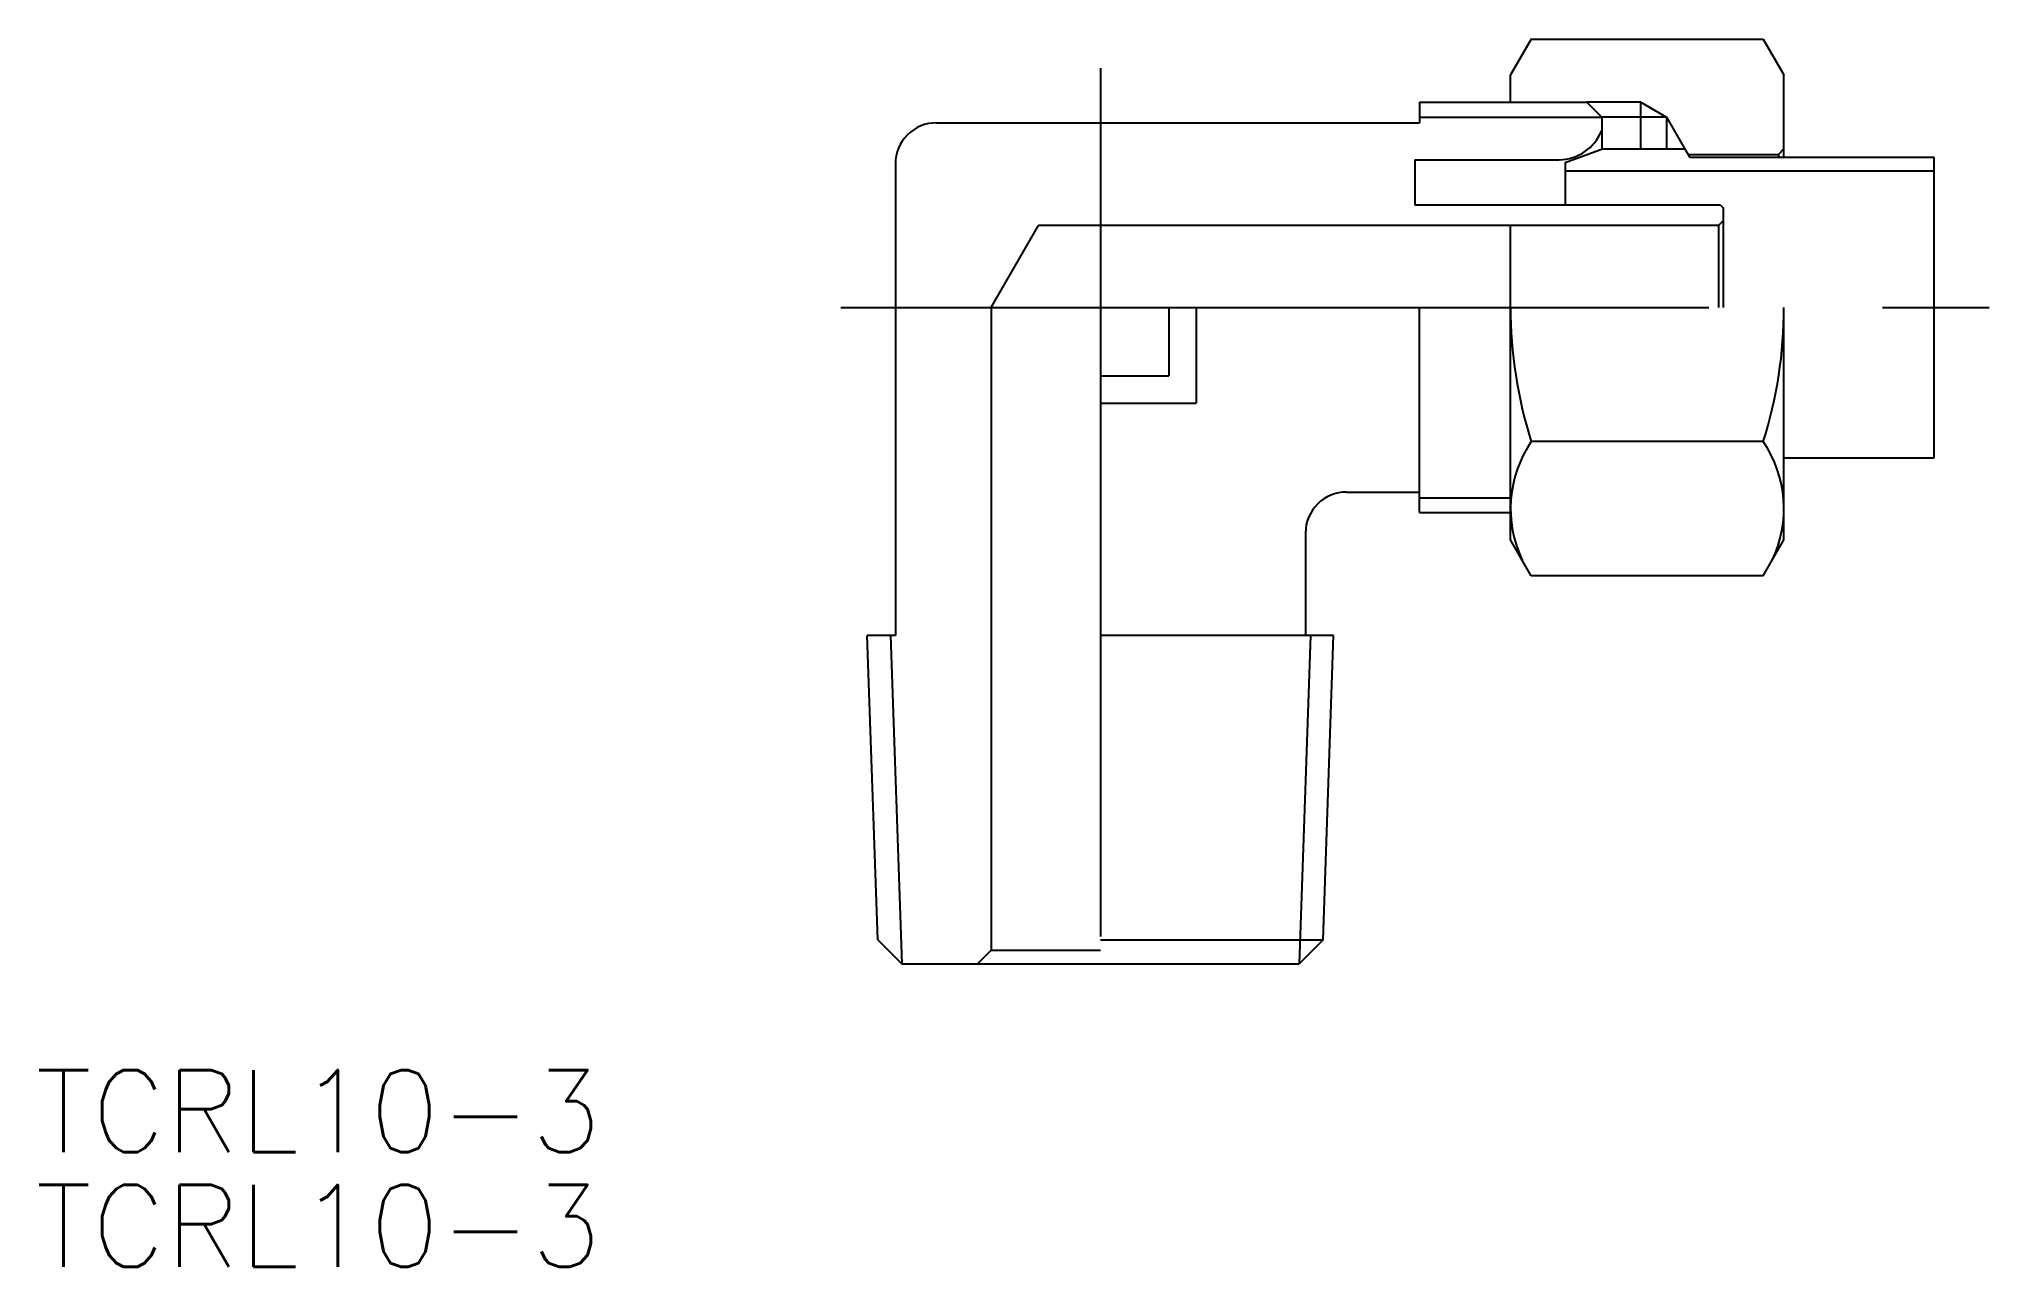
# Model space of a CAD drawing. Extents: x -38.8 to 32.5, y -35.1 to 9.8.
import ezdxf

# ---------------------------------------------------------------- set-up
doc = ezdxf.new("R2010")
doc.units = 0
doc.linetypes.add('CENTER', pattern=[50.8, 31.75, -6.35, 6.35, -6.35])
doc.layers.get('0').update_dxf_attribs({"linetype": 'CONTINUOUS'})
doc.layers.add('CENTER', color=1, linetype='CENTER')
doc.styles.get("Standard").update_dxf_attribs({"font": 'txt.shx', "height": 3, "bigfont": 'bigfont.shx'})

msp = doc.modelspace()

# ---------------------------------------------------------------- linework, layer by layer
at = {"color": 7, "linetype": 'CONTINUOUS'}
for p, q in [((15.759, 9.815), (15, 8.5)), ((15.759, 9.815), (24.241, 9.815)), ((24.241, 9.815), (25, 8.5)), ((15, 7.5), (15, 8.5)), ((25, 5.5), (25, 8.5)), ((11.667, 7.5), (17.792, 7.5)), ((11.667, 7.5), (11.667, 6.75)), ((17.792, 7.5), (18.333, 6.958)), ((19.77, 5.8), (19.77, 7.5)), ((-6, 6.75), (11.667, 6.75)), ((18.333, 6.958), (18.333, 5.789)), ((20.708, 6.958), (18.333, 6.958)), ((20.708, 6.958), (21.55, 5.5)), ((20.708, 6.958), (20.708, 5.8)), ((17, 5.304), (18.364, 5.8)), ((18.364, 5.8), (21.376, 5.8)), ((25, 5.794), (24.8, 5.594)), ((-7.5, 5.251), (-7.5, -12)), ((11.5, 5.402), (16.778, 5.402)), ((11.5, 5.402), (11.5, 3.75)), ((17, 5.304), (17, 3.75)), ((17, 5), (30.5, 5)), ((21.496, 5.594), (24.8, 5.594)), ((21.55, 5.5), (30.5, 5.5)), ((24.8, 5.594), (24.8, 5.5)), ((30.5, -5.5), (30.5, 5.5)), ((11.5, 3.75), (22.667, 3.75)), ((22.667, 3.75), (22.778, 3.639)), ((22.778, 3.639), (22.778, 0)), ((-4, 0), (-2.268, 3)), ((22.611, 3), (-2.268, 3)), ((15, -8.5), (15, 3)), ((22.611, 3), (22.778, 3.167)), ((22.611, 3), (22.611, 0)), ((2.5, 0), (2.5, -2.5)), ((3.5, 0), (3.5, -3.5)), ((11.667, -7.5), (11.667, 0)), ((25, -8.5), (25, 0)), ((-4, 0), (-4, -23.5)), ((0, -2.5), (2.5, -2.5)), ((0, -3.5), (3.5, -3.5)), ((24.241, -4.907), (15.759, -4.907)), ((25, -5.5), (30.5, -5.5)), ((9, -6.75), (11.667, -6.75)), ((11.667, -7.5), (15, -7.5)), ((7.5, -8.249), (7.5, -12)), ((15.759, -9.815), (15, -8.5)), ((24.241, -9.815), (25, -8.5)), ((24.241, -9.815), (15.759, -9.815)), ((-8.14, -23.125), (-8.528, -12)), ((-7.5, -12), (-8.528, -12)), ((8.528, -12), (0, -12)), ((8.14, -23.125), (8.528, -12)), ((-8.14, -23.125), (-7.265, -24)), ((-4, -23.5), (-4.5, -24)), ((-4, -23.5), (0, -23.5)), ((0, -23.125), (8.139, -23.125)), ((8.14, -23.125), (7.265, -24)), ((-7.265, -24), (7.265, -24))]:
    msp.add_line(p, q, dxfattribs=at)
at = {"color": 3, "linetype": 'CONTINUOUS'}
for p, q in [((19.77, 7.5), (17.792, 7.5)), ((19.77, 7.5), (20.708, 6.958)), ((11.667, 6.958), (18.333, 6.958)), ((11.667, -6.958), (15, -6.958)), ((-7.684, -12), (-7.265, -24)), ((7.684, -12), (7.265, -24))]:
    msp.add_line(p, q, dxfattribs=at)
at = {"color": 7, "linetype": 'CONTINUOUS'}
for centre, radius, start, end in [((-6, 5.25), 1.5, 90, 180.00001), ((16.76, 7.095), 1.693, 270.61627, 338.34423), ((31.241, 0), 16.241, 180, 197.58795), ((8.759, 0), 16.241, 342.41205, 0), ((19.345, -7.361), 4.345, 145.61575, 205.61575), ((20.655, -7.361), 4.345, 334.38425, 34.38425), ((9, -8.25), 1.5, 90, 180.00001)]:
    msp.add_arc(centre, radius, start, end, dxfattribs=at)
at = {"layer": 'CENTER', "color": 1, "linetype": 'CENTER'}
for p, q in [((0, 8.75), (0, -26)), ((-9.5, 0), (32.5, 0))]:
    msp.add_line(p, q, dxfattribs=at)

# ---------------------------------------------------------------- texts
at = {"color": 7, "linetype": 'CONTINUOUS'}
for p in [(-38.954, -30.886), (-38.954, -35.089)]:
    msp.add_text('TCRL10-3', height=3, dxfattribs=at).set_placement(p)

doc.saveas('drawing.dxf')
